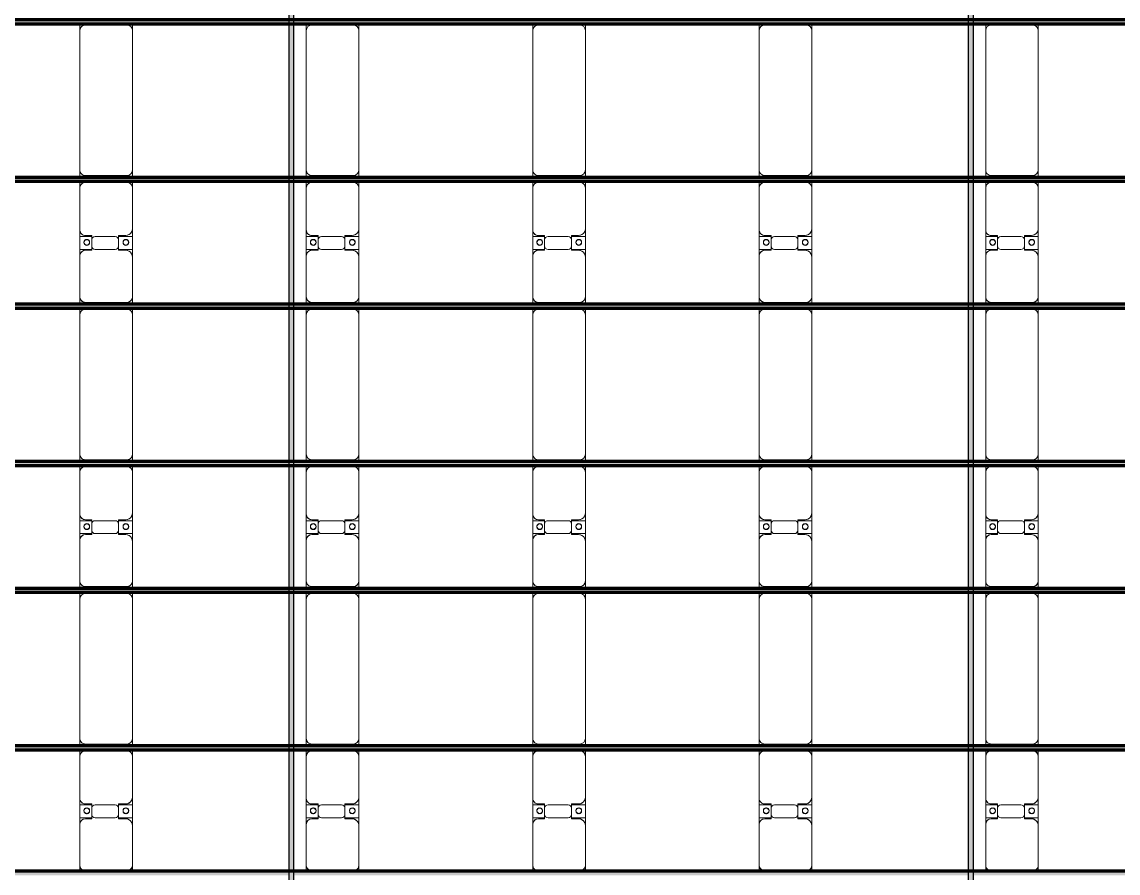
# Model space of a CAD drawing. Header units: millimetres. Extents: x -291190 to 146725, y 19759 to 185158.
# Drawn here: x -3923 to 5757, y 120943 to 128460 of the extents above; entities that cross this region are included whole.
import ezdxf

# ---------------------------------------------------------------- set-up
doc = ezdxf.new("R2010")
doc.units = ezdxf.units.MM
doc.layers.add('A-GENM', color=13, linetype='Continuous', lineweight=9)
doc.layers.add('S-BEAM', color=12, linetype='Continuous', lineweight=9)

# ---------------------------------------------------------------- blocks, each defined once
blk = doc.blocks.new('Dai phao do pin - DẢI PHAO ĐỠ PIN-V10-KHUNG KẾT CẤU BÈ PIN 4')
at = {"layer": 'A-GENM', "color": 7}
for p, q in [((26933.3, 241.6), (26989.7, 241.6)), ((26933.3, 241.6), (26989.7, 241.6)), ((28220.3, 241.6), (26989.7, 241.6)), ((28220.3, 241.6), (28283.3, 241.6)), ((28220.3, 241.6), (28283.3, 241.6)), ((28323.3, 241.6), (28379.7, 241.6)), ((28323.3, 241.6), (28379.7, 241.6)), ((28739.7, 241.6), (28379.7, 241.6)), ((28739.7, 241.6), (28922.2, 241.6)), ((28922.2, 241.6), (28739.7, 241.6)), ((28807.8, 241.6), (28990.3, 241.6)), ((28807.8, 116.2), (28807.8, 241.6)), ((28990.3, 241.6), (28807.8, 241.6)), ((28922.2, 241.6), (28922.2, 116.2)), ((29340.3, 241.6), (28990.3, 241.6)), ((29340.3, 241.6), (29403.3, 241.6)), ((29340.3, 241.6), (29403.3, 241.6)), ((29443.3, 241.6), (29499.7, 241.6)), ((29443.3, 241.6), (29499.7, 241.6)), ((30730.3, 241.6), (29499.7, 241.6)), ((30730.3, 241.6), (30793.3, 241.6)), ((30730.3, 241.6), (30793.3, 241.6)), ((30833.3, 241.6), (30889.7, 241.6)), ((30833.3, 241.6), (30889.7, 241.6)), ((31249.7, 241.6), (30889.7, 241.6)), ((31249.7, 241.6), (31432.2, 241.6)), ((31432.2, 241.6), (31249.7, 241.6)), ((31317.8, 241.6), (31500.3, 241.6)), ((31317.8, 116.2), (31317.8, 241.6)), ((31500.3, 241.6), (31317.8, 241.6)), ((31432.2, 241.6), (31432.2, 116.2)), ((31850.3, 241.6), (31500.3, 241.6)), ((31850.3, 241.6), (31913.3, 241.6)), ((31850.3, 241.6), (31913.3, 241.6)), ((31953.3, 241.6), (32009.7, 241.6)), ((31953.3, 241.6), (32009.7, 241.6)), ((33240.3, 241.6), (32009.7, 241.6)), ((33240.3, 241.6), (33303.3, 241.6)), ((33240.3, 241.6), (33303.3, 241.6)), ((33343.3, 241.6), (33399.7, 241.6)), ((33343.3, 241.6), (33399.7, 241.6)), ((33759.7, 241.6), (33399.7, 241.6)), ((33759.7, 241.6), (33942.2, 241.6)), ((33942.2, 241.6), (33759.7, 241.6)), ((33827.8, 241.6), (34010.3, 241.6)), ((33827.8, 116.2), (33827.8, 241.6)), ((34010.3, 241.6), (33827.8, 241.6)), ((33942.2, 241.6), (33942.2, 116.2)), ((34360.3, 241.6), (34010.3, 241.6)), ((34360.3, 241.6), (34409.9, 241.6)), ((34360.3, 241.6), (34409.9, 241.6)), ((26939.7, 191.6), (26939.7, -173.4)), ((28270.3, -173.4), (28270.3, 191.6)), ((28329.7, 191.6), (28329.7, -173.4)), ((28799.7, 118.2), (28799.7, 181.6)), ((28892.2, 118.2), (28799.7, 118.2)), ((28930.3, 118.2), (28837.8, 118.2)), ((28930.3, 181.6), (28930.3, 118.2)), ((29390.3, -173.4), (29390.3, 191.6)), ((29449.7, 191.6), (29449.7, -173.4)), ((30780.3, -173.4), (30780.3, 191.6)), ((30839.7, 191.6), (30839.7, -173.4)), ((31309.7, 118.2), (31309.7, 181.6)), ((31402.2, 118.2), (31309.7, 118.2)), ((31440.3, 118.2), (31347.8, 118.2)), ((31440.3, 181.6), (31440.3, 118.2)), ((31900.3, -173.4), (31900.3, 191.6)), ((31959.7, 191.6), (31959.7, -173.4)), ((33290.3, -173.4), (33290.3, 191.6)), ((33349.7, 191.6), (33349.7, -173.4)), ((33819.7, 118.2), (33819.7, 181.6)), ((33912.2, 118.2), (33819.7, 118.2)), ((33950.3, 118.2), (33857.8, 118.2)), ((33950.3, 181.6), (33950.3, 118.2)), ((28807.8, 88.2), (28807.8, -88.2)), ((28922.2, -88.2), (28922.2, 88.2)), ((31317.8, 88.2), (31317.8, -88.2)), ((31432.2, -88.2), (31432.2, 88.2)), ((33827.8, 88.2), (33827.8, -88.2)), ((33942.2, -88.2), (33942.2, 88.2)), ((28799.7, -173.4), (28799.7, -118.2)), ((28799.7, -118.2), (28892.2, -118.2)), ((28807.8, -223.4), (28807.8, -116.2)), ((28807.8, -169.2), (28807.8, -194.6)), ((28837.8, -118.2), (28930.3, -118.2)), ((28922.2, -116.2), (28922.2, -223.4)), ((28930.3, -118.2), (28930.3, -173.4)), ((31309.7, -173.4), (31309.7, -118.2)), ((31309.7, -118.2), (31402.2, -118.2)), ((31317.8, -223.4), (31317.8, -116.2)), ((31317.8, -169.2), (31317.8, -194.6)), ((31347.8, -118.2), (31440.3, -118.2)), ((31432.2, -116.2), (31432.2, -223.4)), ((31440.3, -118.2), (31440.3, -173.4)), ((33819.7, -173.4), (33819.7, -118.2)), ((33819.7, -118.2), (33912.2, -118.2)), ((33827.8, -223.4), (33827.8, -116.2)), ((33827.8, -169.2), (33827.8, -194.6)), ((33857.8, -118.2), (33950.3, -118.2)), ((33942.2, -116.2), (33942.2, -223.4)), ((33950.3, -118.2), (33950.3, -173.4)), ((26989.7, -223.4), (26933.3, -223.4)), ((26989.7, -223.4), (26933.3, -223.4)), ((26989.7, -223.4), (28220.3, -223.4)), ((28283.3, -223.4), (28220.3, -223.4)), ((28283.3, -223.4), (28220.3, -223.4)), ((28379.7, -223.4), (28323.3, -223.4)), ((28379.7, -223.4), (28323.3, -223.4)), ((28379.7, -223.4), (28749.7, -223.4)), ((28922.2, -223.4), (28749.7, -223.4)), ((28749.7, -223.4), (28922.2, -223.4)), ((28980.3, -223.4), (28807.8, -223.4)), ((28807.8, -223.4), (28980.3, -223.4)), ((28980.3, -223.4), (29340.3, -223.4)), ((29403.3, -223.4), (29340.3, -223.4)), ((29403.3, -223.4), (29340.3, -223.4)), ((29499.7, -223.4), (29443.3, -223.4)), ((29499.7, -223.4), (29443.3, -223.4)), ((29499.7, -223.4), (30730.3, -223.4)), ((30793.3, -223.4), (30730.3, -223.4)), ((30793.3, -223.4), (30730.3, -223.4)), ((30889.7, -223.4), (30833.3, -223.4)), ((30889.7, -223.4), (30833.3, -223.4)), ((30889.7, -223.4), (31259.7, -223.4)), ((31432.2, -223.4), (31259.7, -223.4)), ((31259.7, -223.4), (31432.2, -223.4)), ((31490.3, -223.4), (31317.8, -223.4)), ((31317.8, -223.4), (31490.3, -223.4)), ((31490.3, -223.4), (31850.3, -223.4)), ((31913.3, -223.4), (31850.3, -223.4)), ((31913.3, -223.4), (31850.3, -223.4)), ((32009.7, -223.4), (31953.3, -223.4)), ((32009.7, -223.4), (31953.3, -223.4)), ((32009.7, -223.4), (33240.3, -223.4)), ((33303.3, -223.4), (33240.3, -223.4)), ((33303.3, -223.4), (33240.3, -223.4)), ((33399.7, -223.4), (33343.3, -223.4)), ((33399.7, -223.4), (33343.3, -223.4)), ((33399.7, -223.4), (33769.7, -223.4)), ((33942.2, -223.4), (33769.7, -223.4)), ((33769.7, -223.4), (33942.2, -223.4)), ((34000.3, -223.4), (33827.8, -223.4)), ((33827.8, -223.4), (34000.3, -223.4)), ((34000.3, -223.4), (34360.3, -223.4)), ((34409.9, -223.4), (34360.3, -223.4)), ((34409.9, -223.4), (34360.3, -223.4))]:
    blk.add_line(p, q, dxfattribs=at)
for centre, radius, start, end in [((26989.7, 191.6), 50, 90, 180), ((26989.7, 191.6), 50, 150, 180), ((26989.7, 191.6), 50, 105, 120), ((28220.3, 191.6), 50, 360, 90), ((28220.3, 191.6), 50, 60, 90), ((28220.3, 191.6), 50, 15, 30), ((28379.7, 191.6), 50, 90, 180), ((28379.7, 191.6), 50, 105, 180), ((28739.7, 181.6), 60, 360, 90), ((28739.7, 181.6), 60, 45, 60), ((28739.7, 181.6), 60, 360, 60), ((28739.7, 181.6), 60, 45, 60), ((28858.6, 183.2), 25, 0, 180), ((28858.6, 183.2), 25, 360, 165), ((28861.4, 183.2), 25, 0, 180), ((28861.4, 183.2), 25, 90, 180), ((28861.4, 183.2), 25, 15, 75), ((28990.3, 181.6), 60, 90, 180), ((28990.3, 181.6), 60, 120, 180), ((29340.3, 191.6), 50, 360, 90), ((29340.3, 191.6), 50, 360, 75), ((29499.7, 191.6), 50, 90, 180), ((29499.7, 191.6), 50, 150, 180), ((29499.7, 191.6), 50, 105, 120), ((30730.3, 191.6), 50, 360, 90), ((30730.3, 191.6), 50, 60, 90), ((30730.3, 191.6), 50, 15, 30), ((30889.7, 191.6), 50, 90, 180), ((30889.7, 191.6), 50, 113.34087, 180), ((31249.7, 181.6), 60, 360, 90), ((31249.7, 181.6), 60, 45, 60), ((31249.7, 181.6), 60, 360, 60), ((31249.7, 181.6), 60, 45, 60), ((31368.6, 183.2), 25, 0, 180), ((31368.6, 183.2), 25, 360, 165), ((31371.4, 183.2), 25, 0, 180), ((31371.4, 183.2), 25, 90, 180), ((31371.4, 183.2), 25, 15, 75), ((31500.3, 181.6), 60, 90, 180), ((31500.3, 181.6), 60, 120, 180), ((31850.3, 191.6), 50, 360, 90), ((31850.3, 191.6), 50, 360, 75), ((32009.7, 191.6), 50, 90, 180), ((32009.7, 191.6), 50, 150, 180), ((32009.7, 191.6), 50, 105, 120), ((33240.3, 191.6), 50, 360, 90), ((33240.3, 191.6), 50, 60, 90), ((33240.3, 191.6), 50, 15, 30), ((33399.7, 191.6), 50, 90, 180), ((33399.7, 191.6), 50, 105, 180), ((33759.7, 181.6), 60, 360, 90), ((33759.7, 181.6), 60, 45, 60), ((33759.7, 181.6), 60, 360, 60), ((33759.7, 181.6), 60, 45, 60), ((33878.6, 183.2), 25, 0, 180), ((33878.6, 183.2), 25, 360, 165), ((33881.4, 183.2), 25, 0, 180), ((33881.4, 183.2), 25, 90, 180), ((33881.4, 183.2), 25, 15, 75), ((34010.3, 181.6), 60, 90, 180), ((34010.3, 181.6), 60, 120, 180), ((34360.3, 191.6), 50, 15, 90), ((34360.3, 191.6), 50, 15, 75), ((28837.8, 88.2), 30, 90, 180), ((28858.6, 183.2), 25, 180, 0), ((28861.4, 183.2), 25, 180, 0), ((28861.4, 183.2), 25, 180, 270), ((28858.6, 183.2), 25, 210, 255), ((28858.6, 183.2), 25, 270, 360), ((28861.4, 183.2), 25, 285, 330), ((28892.2, 88.2), 30, 360, 90), ((31347.8, 88.2), 30, 90, 180), ((31368.6, 183.2), 25, 180, 0), ((31371.4, 183.2), 25, 180, 0), ((31371.4, 183.2), 25, 180, 270), ((31368.6, 183.2), 25, 210, 255), ((31368.6, 183.2), 25, 270, 360), ((31371.4, 183.2), 25, 285, 330), ((31402.2, 88.2), 30, 360, 90), ((33857.8, 88.2), 30, 90, 180), ((33878.6, 183.2), 25, 180, 0), ((33881.4, 183.2), 25, 180, 0), ((33881.4, 183.2), 25, 180, 270), ((33878.6, 183.2), 25, 210, 255), ((33878.6, 183.2), 25, 270, 360), ((33881.4, 183.2), 25, 285, 330), ((33912.2, 88.2), 30, 360, 90), ((28837.8, -88.2), 30, 180, 270), ((28892.2, -88.2), 30, 270, 360), ((31347.8, -88.2), 30, 180, 270), ((31402.2, -88.2), 30, 270, 360), ((33857.8, -88.2), 30, 180, 270), ((33912.2, -88.2), 30, 270, 360), ((26989.7, -173.4), 50, 180, 270), ((26989.7, -173.4), 50, 180, 195), ((28220.3, -173.4), 50, 270, 360), ((28220.3, -173.4), 50, 345, 360), ((28379.7, -173.4), 50, 180, 270), ((28379.7, -173.4), 50, 180, 255), ((28749.7, -173.4), 50, 270, 360), ((28749.7, -173.4), 50, 285, 360), ((28749.7, -173.4), 50, 315, 360), ((28749.7, -173.4), 50, 315, 360), ((28858.6, -161.8), 25, 0, 180), ((28858.6, -161.8), 25, 180, 0), ((28858.6, -161.8), 25, 105, 165), ((28858.6, -161.8), 25, 195, 360), ((28861.4, -161.8), 25, 0, 180), ((28861.4, -161.8), 25, 105, 180), ((28861.4, -161.8), 25, 180, 0), ((28861.4, -161.8), 25, 180, 270), ((28858.6, -161.8), 25, 360, 75), ((28861.4, -161.8), 25, 15, 75), ((28861.4, -161.8), 25, 285, 345), ((28980.3, -173.4), 50, 180, 270), ((28980.3, -173.4), 50, 180, 255), ((29340.3, -173.4), 50, 270, 360), ((29340.3, -173.4), 50, 285, 360), ((29499.7, -173.4), 50, 180, 270), ((29499.7, -173.4), 50, 180, 195), ((30730.3, -173.4), 50, 270, 360), ((30730.3, -173.4), 50, 345, 360), ((30889.7, -173.4), 50, 180, 270), ((30889.7, -173.4), 50, 180, 246.65913), ((31259.7, -173.4), 50, 270, 360), ((31259.7, -173.4), 50, 285, 360), ((31259.7, -173.4), 50, 315, 0), ((31259.7, -173.4), 50, 315, 0), ((31368.6, -161.8), 25, 0, 180), ((31368.6, -161.8), 25, 180, 0), ((31368.6, -161.8), 25, 105, 165), ((31368.6, -161.8), 25, 195, 360), ((31371.4, -161.8), 25, 0, 180), ((31371.4, -161.8), 25, 105, 180), ((31371.4, -161.8), 25, 180, 0), ((31371.4, -161.8), 25, 180, 270), ((31368.6, -161.8), 25, 360, 75), ((31371.4, -161.8), 25, 15, 75), ((31371.4, -161.8), 25, 285, 345), ((31490.3, -173.4), 50, 180, 270), ((31490.3, -173.4), 50, 180, 255), ((31850.3, -173.4), 50, 270, 360), ((31850.3, -173.4), 50, 285, 360), ((32009.7, -173.4), 50, 180, 270), ((32009.7, -173.4), 50, 180, 195), ((33240.3, -173.4), 50, 270, 360), ((33240.3, -173.4), 50, 345, 360), ((33399.7, -173.4), 50, 180, 270), ((33399.7, -173.4), 50, 180, 255), ((33769.7, -173.4), 50, 270, 360), ((33769.7, -173.4), 50, 293.25245, 360), ((33769.7, -173.4), 50, 315, 0), ((33769.7, -173.4), 50, 315, 0), ((33878.6, -161.8), 25, 0, 180), ((33878.6, -161.8), 25, 180, 0), ((33878.6, -161.8), 25, 105, 165), ((33878.6, -161.8), 25, 195, 360), ((33881.4, -161.8), 25, 0, 180), ((33881.4, -161.8), 25, 105, 180), ((33881.4, -161.8), 25, 180, 0), ((33881.4, -161.8), 25, 180, 270), ((33878.6, -161.8), 25, 360, 75), ((33881.4, -161.8), 25, 15, 75), ((33881.4, -161.8), 25, 285, 345), ((34000.3, -173.4), 50, 180, 270), ((34000.3, -173.4), 50, 180, 255), ((34360.3, -173.4), 50, 270, 345), ((34360.3, -173.4), 50, 285, 345), ((26989.7, -173.4), 50, 240, 270), ((28220.3, -173.4), 50, 285, 300), ((28980.3, -173.4), 50, 210, 225), ((28980.3, -173.4), 50, 210, 225), ((29499.7, -173.4), 50, 240, 270), ((30730.3, -173.4), 50, 285, 300), ((31490.3, -173.4), 50, 210, 225), ((31490.3, -173.4), 50, 210, 225), ((32009.7, -173.4), 50, 240, 270), ((33240.3, -173.4), 50, 285, 300), ((34000.3, -173.4), 50, 210, 225), ((34000.3, -173.4), 50, 210, 225)]:
    blk.add_arc(centre, radius, start, end, dxfattribs=at)
blk = doc.blocks.new('Dai phao do pin - DẢI PHAO ĐỠ PIN-51784-KHUNG KẾT CẤU BÈ PIN 4')
at = {"layer": 'A-GENM', "color": 7}
for p, q in [((26933.3, 241.6), (26989.7, 241.6)), ((26933.3, 241.6), (26989.7, 241.6)), ((28220.3, 241.6), (26989.7, 241.6)), ((28220.3, 241.6), (28283.3, 241.6)), ((28220.3, 241.6), (28283.3, 241.6)), ((28323.3, 241.6), (28379.7, 241.6)), ((28323.3, 241.6), (28379.7, 241.6)), ((28739.7, 241.6), (28379.7, 241.6)), ((28739.7, 241.6), (28922.2, 241.6)), ((28922.2, 241.6), (28739.7, 241.6)), ((28807.8, 241.6), (28990.3, 241.6)), ((28807.8, 116.2), (28807.8, 241.6)), ((28990.3, 241.6), (28807.8, 241.6)), ((28922.2, 241.6), (28922.2, 116.2)), ((29340.3, 241.6), (28990.3, 241.6)), ((29340.3, 241.6), (29403.3, 241.6)), ((29340.3, 241.6), (29403.3, 241.6)), ((29443.3, 241.6), (29499.7, 241.6)), ((29443.3, 241.6), (29499.7, 241.6)), ((30730.3, 241.6), (29499.7, 241.6)), ((30730.3, 241.6), (30793.3, 241.6)), ((30730.3, 241.6), (30793.3, 241.6)), ((30833.3, 241.6), (30889.7, 241.6)), ((30833.3, 241.6), (30889.7, 241.6)), ((31249.7, 241.6), (30889.7, 241.6)), ((31249.7, 241.6), (31432.2, 241.6)), ((31432.2, 241.6), (31249.7, 241.6)), ((31317.8, 241.6), (31500.3, 241.6)), ((31317.8, 116.2), (31317.8, 241.6)), ((31500.3, 241.6), (31317.8, 241.6)), ((31432.2, 241.6), (31432.2, 116.2)), ((31850.3, 241.6), (31500.3, 241.6)), ((31850.3, 241.6), (31913.3, 241.6)), ((31850.3, 241.6), (31913.3, 241.6)), ((31953.3, 241.6), (32009.7, 241.6)), ((31953.3, 241.6), (32009.7, 241.6)), ((33240.3, 241.6), (32009.7, 241.6)), ((33240.3, 241.6), (33303.3, 241.6)), ((33240.3, 241.6), (33303.3, 241.6)), ((33343.3, 241.6), (33399.7, 241.6)), ((33343.3, 241.6), (33399.7, 241.6)), ((33759.7, 241.6), (33399.7, 241.6)), ((33759.7, 241.6), (33942.2, 241.6)), ((33942.2, 241.6), (33759.7, 241.6)), ((33827.8, 241.6), (34010.3, 241.6)), ((33827.8, 116.2), (33827.8, 241.6)), ((34010.3, 241.6), (33827.8, 241.6)), ((33942.2, 241.6), (33942.2, 116.2)), ((34360.3, 241.6), (34010.3, 241.6)), ((34360.3, 241.6), (34409.9, 241.6)), ((34360.3, 241.6), (34409.9, 241.6)), ((26939.7, 191.6), (26939.7, -173.4)), ((28270.3, -173.4), (28270.3, 191.6)), ((28329.7, 191.6), (28329.7, -173.4)), ((28799.7, 118.2), (28799.7, 181.6)), ((28892.2, 118.2), (28799.7, 118.2)), ((28930.3, 118.2), (28837.8, 118.2)), ((28930.3, 181.6), (28930.3, 118.2)), ((29390.3, -173.4), (29390.3, 191.6)), ((29449.7, 191.6), (29449.7, -173.4)), ((30780.3, -173.4), (30780.3, 191.6)), ((30839.7, 191.6), (30839.7, -173.4)), ((31309.7, 118.2), (31309.7, 181.6)), ((31402.2, 118.2), (31309.7, 118.2)), ((31440.3, 118.2), (31347.8, 118.2)), ((31440.3, 181.6), (31440.3, 118.2)), ((31900.3, -173.4), (31900.3, 191.6)), ((31959.7, 191.6), (31959.7, -173.4)), ((33290.3, -173.4), (33290.3, 191.6)), ((33349.7, 191.6), (33349.7, -173.4)), ((33819.7, 118.2), (33819.7, 181.6)), ((33912.2, 118.2), (33819.7, 118.2)), ((33950.3, 118.2), (33857.8, 118.2)), ((33950.3, 181.6), (33950.3, 118.2)), ((28807.8, 88.2), (28807.8, -88.2)), ((28922.2, -88.2), (28922.2, 88.2)), ((31317.8, 88.2), (31317.8, -88.2)), ((31432.2, -88.2), (31432.2, 88.2)), ((33827.8, 88.2), (33827.8, -88.2)), ((33942.2, -88.2), (33942.2, 88.2)), ((28799.7, -173.4), (28799.7, -118.2)), ((28799.7, -118.2), (28892.2, -118.2)), ((28807.8, -223.4), (28807.8, -116.2)), ((28807.8, -169.2), (28807.8, -202)), ((28837.8, -118.2), (28930.3, -118.2)), ((28922.2, -116.2), (28922.2, -223.4)), ((28930.3, -118.2), (28930.3, -173.4)), ((31309.7, -173.4), (31309.7, -118.2)), ((31309.7, -118.2), (31402.2, -118.2)), ((31317.8, -223.4), (31317.8, -116.2)), ((31317.8, -169.2), (31317.8, -202)), ((31347.8, -118.2), (31440.3, -118.2)), ((31432.2, -116.2), (31432.2, -223.4)), ((31440.3, -118.2), (31440.3, -173.4)), ((33819.7, -173.4), (33819.7, -118.2)), ((33819.7, -118.2), (33912.2, -118.2)), ((33827.8, -223.4), (33827.8, -116.2)), ((33827.8, -169.2), (33827.8, -202)), ((33857.8, -118.2), (33950.3, -118.2)), ((33942.2, -116.2), (33942.2, -223.4)), ((33950.3, -118.2), (33950.3, -173.4)), ((26989.7, -223.4), (26933.3, -223.4)), ((26989.7, -223.4), (26933.3, -223.4)), ((26989.7, -223.4), (28220.3, -223.4)), ((28283.3, -223.4), (28220.3, -223.4)), ((28283.3, -223.4), (28220.3, -223.4)), ((28379.7, -223.4), (28323.3, -223.4)), ((28379.7, -223.4), (28323.3, -223.4)), ((28379.7, -223.4), (28749.7, -223.4)), ((28922.2, -223.4), (28749.7, -223.4)), ((28749.7, -223.4), (28922.2, -223.4)), ((28980.3, -223.4), (28807.8, -223.4)), ((28807.8, -223.4), (28980.3, -223.4)), ((28980.3, -223.4), (29340.3, -223.4)), ((29403.3, -223.4), (29340.3, -223.4)), ((29403.3, -223.4), (29340.3, -223.4)), ((29499.7, -223.4), (29443.3, -223.4)), ((29499.7, -223.4), (29443.3, -223.4)), ((29499.7, -223.4), (30730.3, -223.4)), ((30793.3, -223.4), (30730.3, -223.4)), ((30793.3, -223.4), (30730.3, -223.4)), ((30889.7, -223.4), (30833.3, -223.4)), ((30889.7, -223.4), (30833.3, -223.4)), ((30889.7, -223.4), (31259.7, -223.4)), ((31432.2, -223.4), (31259.7, -223.4)), ((31259.7, -223.4), (31432.2, -223.4)), ((31490.3, -223.4), (31317.8, -223.4)), ((31317.8, -223.4), (31490.3, -223.4)), ((31490.3, -223.4), (31850.3, -223.4)), ((31913.3, -223.4), (31850.3, -223.4)), ((31913.3, -223.4), (31850.3, -223.4)), ((32009.7, -223.4), (31953.3, -223.4)), ((32009.7, -223.4), (31953.3, -223.4)), ((32009.7, -223.4), (33240.3, -223.4)), ((33303.3, -223.4), (33240.3, -223.4)), ((33303.3, -223.4), (33240.3, -223.4)), ((33399.7, -223.4), (33343.3, -223.4)), ((33399.7, -223.4), (33343.3, -223.4)), ((33399.7, -223.4), (33769.7, -223.4)), ((33942.2, -223.4), (33769.7, -223.4)), ((33769.7, -223.4), (33942.2, -223.4)), ((34000.3, -223.4), (33827.8, -223.4)), ((33827.8, -223.4), (34000.3, -223.4)), ((34000.3, -223.4), (34360.3, -223.4)), ((34409.9, -223.4), (34360.3, -223.4)), ((34409.9, -223.4), (34360.3, -223.4))]:
    blk.add_line(p, q, dxfattribs=at)
for centre, radius, start, end in [((26989.7, 191.6), 50, 90, 180), ((26989.7, 191.6), 50, 150, 180), ((26989.7, 191.6), 50, 105, 120), ((28220.3, 191.6), 50, 360, 90), ((28220.3, 191.6), 50, 60, 90), ((28220.3, 191.6), 50, 15, 30), ((28379.7, 191.6), 50, 90, 180), ((28379.7, 191.6), 50, 105, 180), ((28739.7, 181.6), 60, 360, 90), ((28739.7, 181.6), 60, 45, 60), ((28739.7, 181.6), 60, 360, 60), ((28739.7, 181.6), 60, 45, 60), ((28858.6, 183.2), 25, 0, 180), ((28858.6, 183.2), 25, 360, 165), ((28861.4, 183.2), 25, 0, 180), ((28861.4, 183.2), 25, 90, 180), ((28861.4, 183.2), 25, 15, 75), ((28990.3, 181.6), 60, 90, 180), ((28990.3, 181.6), 60, 120, 180), ((29340.3, 191.6), 50, 360, 90), ((29340.3, 191.6), 50, 360, 75), ((29499.7, 191.6), 50, 90, 180), ((29499.7, 191.6), 50, 150, 180), ((29499.7, 191.6), 50, 105, 120), ((30730.3, 191.6), 50, 360, 90), ((30730.3, 191.6), 50, 60, 90), ((30730.3, 191.6), 50, 15, 30), ((30889.7, 191.6), 50, 90, 180), ((30889.7, 191.6), 50, 113.34087, 180), ((31249.7, 181.6), 60, 360, 90), ((31249.7, 181.6), 60, 45, 60), ((31249.7, 181.6), 60, 360, 60), ((31249.7, 181.6), 60, 45, 60), ((31368.6, 183.2), 25, 0, 180), ((31368.6, 183.2), 25, 360, 165), ((31371.4, 183.2), 25, 0, 180), ((31371.4, 183.2), 25, 90, 180), ((31371.4, 183.2), 25, 15, 75), ((31500.3, 181.6), 60, 90, 180), ((31500.3, 181.6), 60, 120, 180), ((31850.3, 191.6), 50, 360, 90), ((31850.3, 191.6), 50, 360, 75), ((32009.7, 191.6), 50, 90, 180), ((32009.7, 191.6), 50, 150, 180), ((32009.7, 191.6), 50, 105, 120), ((33240.3, 191.6), 50, 360, 90), ((33240.3, 191.6), 50, 60, 90), ((33240.3, 191.6), 50, 15, 30), ((33399.7, 191.6), 50, 90, 180), ((33399.7, 191.6), 50, 105, 180), ((33759.7, 181.6), 60, 360, 90), ((33759.7, 181.6), 60, 45, 60), ((33759.7, 181.6), 60, 360, 60), ((33759.7, 181.6), 60, 45, 60), ((33878.6, 183.2), 25, 0, 180), ((33878.6, 183.2), 25, 360, 165), ((33881.4, 183.2), 25, 0, 180), ((33881.4, 183.2), 25, 90, 180), ((33881.4, 183.2), 25, 15, 75), ((34010.3, 181.6), 60, 90, 180), ((34010.3, 181.6), 60, 120, 180), ((34360.3, 191.6), 50, 15, 90), ((34360.3, 191.6), 50, 15, 75), ((28837.8, 88.2), 30, 90, 180), ((28858.6, 183.2), 25, 180, 0), ((28861.4, 183.2), 25, 180, 0), ((28861.4, 183.2), 25, 180, 270), ((28858.6, 183.2), 25, 210, 255), ((28858.6, 183.2), 25, 270, 360), ((28861.4, 183.2), 25, 285, 330), ((28892.2, 88.2), 30, 360, 90), ((31347.8, 88.2), 30, 90, 180), ((31368.6, 183.2), 25, 180, 0), ((31371.4, 183.2), 25, 180, 0), ((31371.4, 183.2), 25, 180, 270), ((31368.6, 183.2), 25, 210, 255), ((31368.6, 183.2), 25, 270, 360), ((31371.4, 183.2), 25, 285, 330), ((31402.2, 88.2), 30, 360, 90), ((33857.8, 88.2), 30, 90, 180), ((33878.6, 183.2), 25, 180, 0), ((33881.4, 183.2), 25, 180, 0), ((33881.4, 183.2), 25, 180, 270), ((33878.6, 183.2), 25, 210, 255), ((33878.6, 183.2), 25, 270, 360), ((33881.4, 183.2), 25, 285, 330), ((33912.2, 88.2), 30, 360, 90), ((28837.8, -88.2), 30, 180, 270), ((28892.2, -88.2), 30, 270, 360), ((31347.8, -88.2), 30, 180, 270), ((31402.2, -88.2), 30, 270, 360), ((33857.8, -88.2), 30, 180, 270), ((33912.2, -88.2), 30, 270, 360), ((26989.7, -173.4), 50, 180, 270), ((26989.7, -173.4), 50, 180, 210), ((28220.3, -173.4), 50, 270, 360), ((28220.3, -173.4), 50, 330, 360), ((28379.7, -173.4), 50, 180, 270), ((28379.7, -173.4), 50, 180, 255), ((28749.7, -173.4), 50, 270, 360), ((28749.7, -173.4), 50, 285, 360), ((28749.7, -173.4), 50, 315, 360), ((28749.7, -173.4), 50, 315, 360), ((28858.6, -161.8), 25, 0, 180), ((28858.6, -161.8), 25, 180, 0), ((28858.6, -161.8), 25, 105, 165), ((28858.6, -161.8), 25, 195, 360), ((28861.4, -161.8), 25, 0, 180), ((28861.4, -161.8), 25, 105, 180), ((28861.4, -161.8), 25, 180, 0), ((28861.4, -161.8), 25, 180, 270), ((28858.6, -161.8), 25, 360, 75), ((28861.4, -161.8), 25, 15, 75), ((28861.4, -161.8), 25, 285, 345), ((28980.3, -173.4), 50, 180, 270), ((28980.3, -173.4), 50, 180, 255), ((29340.3, -173.4), 50, 270, 360), ((29340.3, -173.4), 50, 285, 360), ((29499.7, -173.4), 50, 180, 270), ((29499.7, -173.4), 50, 180, 210), ((30730.3, -173.4), 50, 270, 360), ((30730.3, -173.4), 50, 330, 360), ((30889.7, -173.4), 50, 180, 270), ((30889.7, -173.4), 50, 180, 246.65913), ((31259.7, -173.4), 50, 270, 360), ((31259.7, -173.4), 50, 285, 360), ((31259.7, -173.4), 50, 315, 0), ((31259.7, -173.4), 50, 315, 0), ((31368.6, -161.8), 25, 0, 180), ((31368.6, -161.8), 25, 180, 0), ((31368.6, -161.8), 25, 105, 165), ((31368.6, -161.8), 25, 195, 360), ((31371.4, -161.8), 25, 0, 180), ((31371.4, -161.8), 25, 105, 180), ((31371.4, -161.8), 25, 180, 0), ((31371.4, -161.8), 25, 180, 270), ((31368.6, -161.8), 25, 360, 75), ((31371.4, -161.8), 25, 15, 75), ((31371.4, -161.8), 25, 285, 345), ((31490.3, -173.4), 50, 180, 270), ((31490.3, -173.4), 50, 180, 255), ((31850.3, -173.4), 50, 270, 360), ((31850.3, -173.4), 50, 285, 360), ((32009.7, -173.4), 50, 180, 270), ((32009.7, -173.4), 50, 180, 210), ((33240.3, -173.4), 50, 270, 360), ((33240.3, -173.4), 50, 330, 360), ((33399.7, -173.4), 50, 180, 270), ((33399.7, -173.4), 50, 180, 255), ((33769.7, -173.4), 50, 270, 360), ((33769.7, -173.4), 50, 293.25245, 360), ((33769.7, -173.4), 50, 315, 0), ((33769.7, -173.4), 50, 315, 0), ((33878.6, -161.8), 25, 0, 180), ((33878.6, -161.8), 25, 180, 0), ((33878.6, -161.8), 25, 105, 165), ((33878.6, -161.8), 25, 195, 360), ((33881.4, -161.8), 25, 0, 180), ((33881.4, -161.8), 25, 105, 180), ((33881.4, -161.8), 25, 180, 0), ((33881.4, -161.8), 25, 180, 270), ((33878.6, -161.8), 25, 360, 75), ((33881.4, -161.8), 25, 15, 75), ((33881.4, -161.8), 25, 285, 345), ((34000.3, -173.4), 50, 180, 270), ((34000.3, -173.4), 50, 180, 255), ((34360.3, -173.4), 50, 270, 345), ((34360.3, -173.4), 50, 285, 345), ((26989.7, -173.4), 50, 240, 270), ((28220.3, -173.4), 50, 285, 300), ((28980.3, -173.4), 50, 210, 225), ((28980.3, -173.4), 50, 210, 225), ((29499.7, -173.4), 50, 240, 270), ((30730.3, -173.4), 50, 285, 300), ((31490.3, -173.4), 50, 210, 225), ((31490.3, -173.4), 50, 210, 225), ((32009.7, -173.4), 50, 240, 270), ((33240.3, -173.4), 50, 285, 300), ((34000.3, -173.4), 50, 210, 225), ((34000.3, -173.4), 50, 210, 225)]:
    blk.add_arc(centre, radius, start, end, dxfattribs=at)
blk = doc.blocks.new('Dai phao do pin - DẢI PHAO ĐỠ PIN-V11-KHUNG KẾT CẤU BÈ PIN 4')
at = {"layer": 'A-GENM', "color": 7}
for p, q in [((26933.3, 241.6), (26989.7, 241.6)), ((26933.3, 241.6), (26989.7, 241.6)), ((28220.3, 241.6), (26989.7, 241.6)), ((28220.3, 241.6), (28283.3, 241.6)), ((28220.3, 241.6), (28283.3, 241.6)), ((28323.3, 241.6), (28379.7, 241.6)), ((28323.3, 241.6), (28379.7, 241.6)), ((28739.7, 241.6), (28379.7, 241.6)), ((28739.7, 241.6), (28922.2, 241.6)), ((28922.2, 241.6), (28739.7, 241.6)), ((28807.8, 241.6), (28990.3, 241.6)), ((28807.8, 116.2), (28807.8, 241.6)), ((28990.3, 241.6), (28807.8, 241.6)), ((28922.2, 241.6), (28922.2, 116.2)), ((29340.3, 241.6), (28990.3, 241.6)), ((29340.3, 241.6), (29403.3, 241.6)), ((29340.3, 241.6), (29403.3, 241.6)), ((29443.3, 241.6), (29499.7, 241.6)), ((29443.3, 241.6), (29499.7, 241.6)), ((30730.3, 241.6), (29499.7, 241.6)), ((30730.3, 241.6), (30793.3, 241.6)), ((30730.3, 241.6), (30793.3, 241.6)), ((30833.3, 241.6), (30889.7, 241.6)), ((30833.3, 241.6), (30889.7, 241.6)), ((31249.7, 241.6), (30889.7, 241.6)), ((31249.7, 241.6), (31432.2, 241.6)), ((31432.2, 241.6), (31249.7, 241.6)), ((31317.8, 241.6), (31500.3, 241.6)), ((31317.8, 116.2), (31317.8, 241.6)), ((31500.3, 241.6), (31317.8, 241.6)), ((31432.2, 241.6), (31432.2, 116.2)), ((31850.3, 241.6), (31500.3, 241.6)), ((31850.3, 241.6), (31913.3, 241.6)), ((31850.3, 241.6), (31913.3, 241.6)), ((31953.3, 241.6), (32009.7, 241.6)), ((31953.3, 241.6), (32009.7, 241.6)), ((33240.3, 241.6), (32009.7, 241.6)), ((33240.3, 241.6), (33303.3, 241.6)), ((33240.3, 241.6), (33303.3, 241.6)), ((33343.3, 241.6), (33399.7, 241.6)), ((33343.3, 241.6), (33399.7, 241.6)), ((33759.7, 241.6), (33399.7, 241.6)), ((33759.7, 241.6), (33942.2, 241.6)), ((33942.2, 241.6), (33759.7, 241.6)), ((33827.8, 241.6), (34010.3, 241.6)), ((33827.8, 116.2), (33827.8, 241.6)), ((34010.3, 241.6), (33827.8, 241.6)), ((33942.2, 241.6), (33942.2, 116.2)), ((34360.3, 241.6), (34010.3, 241.6)), ((34360.3, 241.6), (34409.9, 241.6)), ((34360.3, 241.6), (34409.9, 241.6)), ((26939.7, 191.6), (26939.7, -173.4)), ((28270.3, -173.4), (28270.3, 191.6)), ((28329.7, 191.6), (28329.7, -173.4)), ((28799.7, 118.2), (28799.7, 181.6)), ((28892.2, 118.2), (28799.7, 118.2)), ((28930.3, 118.2), (28837.8, 118.2)), ((28930.3, 181.6), (28930.3, 118.2)), ((29390.3, -173.4), (29390.3, 191.6)), ((29449.7, 191.6), (29449.7, -173.4)), ((30780.3, -173.4), (30780.3, 191.6)), ((30839.7, 191.6), (30839.7, -173.4)), ((31309.7, 118.2), (31309.7, 181.6)), ((31402.2, 118.2), (31309.7, 118.2)), ((31440.3, 118.2), (31347.8, 118.2)), ((31440.3, 181.6), (31440.3, 118.2)), ((31900.3, -173.4), (31900.3, 191.6)), ((31959.7, 191.6), (31959.7, -173.4)), ((33290.3, -173.4), (33290.3, 191.6)), ((33349.7, 191.6), (33349.7, -173.4)), ((33819.7, 118.2), (33819.7, 181.6)), ((33912.2, 118.2), (33819.7, 118.2)), ((33950.3, 118.2), (33857.8, 118.2)), ((33950.3, 181.6), (33950.3, 118.2)), ((28807.8, 88.2), (28807.8, -88.2)), ((28922.2, -88.2), (28922.2, 88.2)), ((31317.8, 88.2), (31317.8, -88.2)), ((31432.2, -88.2), (31432.2, 88.2)), ((33827.8, 88.2), (33827.8, -88.2)), ((33942.2, -88.2), (33942.2, 88.2)), ((28799.7, -173.4), (28799.7, -118.2)), ((28799.7, -118.2), (28892.2, -118.2)), ((28807.8, -223.4), (28807.8, -116.2)), ((28807.8, -169.2), (28807.8, -202)), ((28837.8, -118.2), (28930.3, -118.2)), ((28922.2, -116.2), (28922.2, -223.4)), ((28930.3, -118.2), (28930.3, -173.4)), ((31309.7, -173.4), (31309.7, -118.2)), ((31309.7, -118.2), (31402.2, -118.2)), ((31317.8, -223.4), (31317.8, -116.2)), ((31317.8, -169.2), (31317.8, -202)), ((31347.8, -118.2), (31440.3, -118.2)), ((31432.2, -116.2), (31432.2, -223.4)), ((31440.3, -118.2), (31440.3, -173.4)), ((33819.7, -173.4), (33819.7, -118.2)), ((33819.7, -118.2), (33912.2, -118.2)), ((33827.8, -223.4), (33827.8, -116.2)), ((33827.8, -169.2), (33827.8, -202)), ((33857.8, -118.2), (33950.3, -118.2)), ((33942.2, -116.2), (33942.2, -223.4)), ((33950.3, -118.2), (33950.3, -173.4)), ((26989.7, -223.4), (26933.3, -223.4)), ((26989.7, -223.4), (26933.3, -223.4)), ((26989.7, -223.4), (28220.3, -223.4)), ((28283.3, -223.4), (28220.3, -223.4)), ((28283.3, -223.4), (28220.3, -223.4)), ((28379.7, -223.4), (28323.3, -223.4)), ((28379.7, -223.4), (28323.3, -223.4)), ((28379.7, -223.4), (28749.7, -223.4)), ((28922.2, -223.4), (28749.7, -223.4)), ((28749.7, -223.4), (28922.2, -223.4)), ((28980.3, -223.4), (28807.8, -223.4)), ((28807.8, -223.4), (28980.3, -223.4)), ((28980.3, -223.4), (29340.3, -223.4)), ((29403.3, -223.4), (29340.3, -223.4)), ((29403.3, -223.4), (29340.3, -223.4)), ((29499.7, -223.4), (29443.3, -223.4)), ((29499.7, -223.4), (29443.3, -223.4)), ((29499.7, -223.4), (30730.3, -223.4)), ((30793.3, -223.4), (30730.3, -223.4)), ((30793.3, -223.4), (30730.3, -223.4)), ((30889.7, -223.4), (30833.3, -223.4)), ((30889.7, -223.4), (30833.3, -223.4)), ((30889.7, -223.4), (31259.7, -223.4)), ((31432.2, -223.4), (31259.7, -223.4)), ((31259.7, -223.4), (31432.2, -223.4)), ((31490.3, -223.4), (31317.8, -223.4)), ((31317.8, -223.4), (31490.3, -223.4)), ((31490.3, -223.4), (31850.3, -223.4)), ((31913.3, -223.4), (31850.3, -223.4)), ((31913.3, -223.4), (31850.3, -223.4)), ((32009.7, -223.4), (31953.3, -223.4)), ((32009.7, -223.4), (31953.3, -223.4)), ((32009.7, -223.4), (33240.3, -223.4)), ((33303.3, -223.4), (33240.3, -223.4)), ((33303.3, -223.4), (33240.3, -223.4)), ((33399.7, -223.4), (33343.3, -223.4)), ((33399.7, -223.4), (33343.3, -223.4)), ((33399.7, -223.4), (33769.7, -223.4)), ((33942.2, -223.4), (33769.7, -223.4)), ((33769.7, -223.4), (33942.2, -223.4)), ((34000.3, -223.4), (33827.8, -223.4)), ((33827.8, -223.4), (34000.3, -223.4)), ((34000.3, -223.4), (34360.3, -223.4)), ((34409.9, -223.4), (34360.3, -223.4)), ((34409.9, -223.4), (34360.3, -223.4))]:
    blk.add_line(p, q, dxfattribs=at)
for centre, radius, start, end in [((26989.7, 191.6), 50, 90, 180), ((26989.7, 191.6), 50, 150, 180), ((26989.7, 191.6), 50, 105, 120), ((28220.3, 191.6), 50, 360, 90), ((28220.3, 191.6), 50, 60, 90), ((28220.3, 191.6), 50, 15, 30), ((28379.7, 191.6), 50, 90, 180), ((28379.7, 191.6), 50, 105, 180), ((28739.7, 181.6), 60, 360, 90), ((28739.7, 181.6), 60, 45, 60), ((28739.7, 181.6), 60, 360, 60), ((28739.7, 181.6), 60, 45, 60), ((28858.6, 183.2), 25, 0, 180), ((28858.6, 183.2), 25, 360, 165), ((28861.4, 183.2), 25, 0, 180), ((28861.4, 183.2), 25, 90, 180), ((28861.4, 183.2), 25, 15, 75), ((28990.3, 181.6), 60, 90, 180), ((28990.3, 181.6), 60, 120, 180), ((29340.3, 191.6), 50, 360, 90), ((29340.3, 191.6), 50, 360, 75), ((29499.7, 191.6), 50, 90, 180), ((29499.7, 191.6), 50, 150, 180), ((29499.7, 191.6), 50, 105, 120), ((30730.3, 191.6), 50, 360, 90), ((30730.3, 191.6), 50, 60, 90), ((30730.3, 191.6), 50, 15, 30), ((30889.7, 191.6), 50, 90, 180), ((30889.7, 191.6), 50, 113.34087, 180), ((31249.7, 181.6), 60, 360, 90), ((31249.7, 181.6), 60, 45, 60), ((31249.7, 181.6), 60, 360, 60), ((31249.7, 181.6), 60, 45, 60), ((31368.6, 183.2), 25, 0, 180), ((31368.6, 183.2), 25, 360, 165), ((31371.4, 183.2), 25, 0, 180), ((31371.4, 183.2), 25, 90, 180), ((31371.4, 183.2), 25, 15, 75), ((31500.3, 181.6), 60, 90, 180), ((31500.3, 181.6), 60, 120, 180), ((31850.3, 191.6), 50, 360, 90), ((31850.3, 191.6), 50, 360, 75), ((32009.7, 191.6), 50, 90, 180), ((32009.7, 191.6), 50, 150, 180), ((32009.7, 191.6), 50, 105, 120), ((33240.3, 191.6), 50, 360, 90), ((33240.3, 191.6), 50, 60, 90), ((33240.3, 191.6), 50, 15, 30), ((33399.7, 191.6), 50, 90, 180), ((33399.7, 191.6), 50, 105, 180), ((33759.7, 181.6), 60, 360, 90), ((33759.7, 181.6), 60, 45, 60), ((33759.7, 181.6), 60, 360, 60), ((33759.7, 181.6), 60, 45, 60), ((33878.6, 183.2), 25, 0, 180), ((33878.6, 183.2), 25, 360, 165), ((33881.4, 183.2), 25, 0, 180), ((33881.4, 183.2), 25, 90, 180), ((33881.4, 183.2), 25, 15, 75), ((34010.3, 181.6), 60, 90, 180), ((34010.3, 181.6), 60, 120, 180), ((34360.3, 191.6), 50, 15, 90), ((34360.3, 191.6), 50, 15, 75), ((28837.8, 88.2), 30, 90, 180), ((28858.6, 183.2), 25, 180, 0), ((28861.4, 183.2), 25, 180, 0), ((28861.4, 183.2), 25, 180, 270), ((28858.6, 183.2), 25, 210, 255), ((28858.6, 183.2), 25, 270, 360), ((28861.4, 183.2), 25, 285, 330), ((28861.4, 183.2), 25, 332.00066, 345), ((28892.2, 88.2), 30, 360, 90), ((31347.8, 88.2), 30, 90, 180), ((31368.6, 183.2), 25, 180, 0), ((31371.4, 183.2), 25, 180, 0), ((31371.4, 183.2), 25, 180, 270), ((31368.6, 183.2), 25, 210, 255), ((31368.6, 183.2), 25, 270, 360), ((31371.4, 183.2), 25, 285, 330), ((31371.4, 183.2), 25, 332.00066, 345), ((31402.2, 88.2), 30, 360, 90), ((33857.8, 88.2), 30, 90, 180), ((33878.6, 183.2), 25, 180, 0), ((33881.4, 183.2), 25, 180, 0), ((33881.4, 183.2), 25, 180, 270), ((33878.6, 183.2), 25, 210, 255), ((33878.6, 183.2), 25, 270, 360), ((33881.4, 183.2), 25, 285, 330), ((33881.4, 183.2), 25, 332.00066, 345), ((33912.2, 88.2), 30, 360, 90), ((28837.8, -88.2), 30, 180, 270), ((28892.2, -88.2), 30, 270, 360), ((31347.8, -88.2), 30, 180, 270), ((31402.2, -88.2), 30, 270, 360), ((33857.8, -88.2), 30, 180, 270), ((33912.2, -88.2), 30, 270, 360), ((26989.7, -173.4), 50, 180, 270), ((26989.7, -173.4), 50, 180, 210), ((28220.3, -173.4), 50, 270, 360), ((28220.3, -173.4), 50, 330, 360), ((28379.7, -173.4), 50, 180, 270), ((28379.7, -173.4), 50, 180, 255), ((28749.7, -173.4), 50, 270, 360), ((28749.7, -173.4), 50, 285, 360), ((28749.7, -173.4), 50, 315, 360), ((28749.7, -173.4), 50, 315, 360), ((28858.6, -161.8), 25, 0, 180), ((28858.6, -161.8), 25, 180, 0), ((28858.6, -161.8), 25, 105, 165), ((28858.6, -161.8), 25, 195, 360), ((28861.4, -161.8), 25, 0, 180), ((28861.4, -161.8), 25, 105, 180), ((28861.4, -161.8), 25, 180, 0), ((28861.4, -161.8), 25, 180, 270), ((28858.6, -161.8), 25, 360, 75), ((28861.4, -161.8), 25, 15, 75), ((28861.4, -161.8), 25, 285, 345), ((28980.3, -173.4), 50, 180, 270), ((28980.3, -173.4), 50, 180, 255), ((29340.3, -173.4), 50, 270, 360), ((29340.3, -173.4), 50, 285, 360), ((29499.7, -173.4), 50, 180, 270), ((29499.7, -173.4), 50, 180, 210), ((30730.3, -173.4), 50, 270, 360), ((30730.3, -173.4), 50, 330, 360), ((30889.7, -173.4), 50, 180, 270), ((30889.7, -173.4), 50, 180, 246.65913), ((31259.7, -173.4), 50, 270, 360), ((31259.7, -173.4), 50, 285, 360), ((31259.7, -173.4), 50, 315, 0), ((31259.7, -173.4), 50, 315, 0), ((31368.6, -161.8), 25, 0, 180), ((31368.6, -161.8), 25, 180, 0), ((31368.6, -161.8), 25, 105, 165), ((31368.6, -161.8), 25, 195, 360), ((31371.4, -161.8), 25, 0, 180), ((31371.4, -161.8), 25, 105, 180), ((31371.4, -161.8), 25, 180, 0), ((31371.4, -161.8), 25, 180, 270), ((31368.6, -161.8), 25, 360, 75), ((31371.4, -161.8), 25, 15, 75), ((31371.4, -161.8), 25, 285, 345), ((31490.3, -173.4), 50, 180, 270), ((31490.3, -173.4), 50, 180, 255), ((31850.3, -173.4), 50, 270, 360), ((31850.3, -173.4), 50, 285, 360), ((32009.7, -173.4), 50, 180, 270), ((32009.7, -173.4), 50, 180, 210), ((33240.3, -173.4), 50, 270, 360), ((33240.3, -173.4), 50, 330, 360), ((33399.7, -173.4), 50, 180, 270), ((33399.7, -173.4), 50, 180, 255), ((33769.7, -173.4), 50, 270, 360), ((33769.7, -173.4), 50, 293.25245, 360), ((33769.7, -173.4), 50, 315, 0), ((33769.7, -173.4), 50, 315, 0), ((33878.6, -161.8), 25, 0, 180), ((33878.6, -161.8), 25, 180, 0), ((33878.6, -161.8), 25, 105, 165), ((33878.6, -161.8), 25, 195, 360), ((33881.4, -161.8), 25, 0, 180), ((33881.4, -161.8), 25, 105, 180), ((33881.4, -161.8), 25, 180, 0), ((33881.4, -161.8), 25, 180, 270), ((33878.6, -161.8), 25, 360, 75), ((33881.4, -161.8), 25, 15, 75), ((33881.4, -161.8), 25, 285, 345), ((34000.3, -173.4), 50, 180, 270), ((34000.3, -173.4), 50, 180, 255), ((34360.3, -173.4), 50, 270, 345), ((34360.3, -173.4), 50, 285, 345), ((26989.7, -173.4), 50, 240, 270), ((28220.3, -173.4), 50, 285, 300), ((28980.3, -173.4), 50, 210, 225), ((28980.3, -173.4), 50, 210, 225), ((29499.7, -173.4), 50, 240, 270), ((30730.3, -173.4), 50, 285, 300), ((31490.3, -173.4), 50, 210, 225), ((31490.3, -173.4), 50, 210, 225), ((32009.7, -173.4), 50, 240, 270), ((33240.3, -173.4), 50, 285, 300), ((34000.3, -173.4), 50, 210, 225), ((34000.3, -173.4), 50, 210, 225)]:
    blk.add_arc(centre, radius, start, end, dxfattribs=at)
blk = doc.blocks.new('Dầm C52 - Dầm C52-73882-KHUNG KẾT CẤU BÈ PIN 4')
at = {"layer": 'S-BEAM', "lineweight": 140}
blk.add_hatch(color=1, dxfattribs=at).paths.add_polyline_path([(-173700.3, 20), (-174539.9, 20), (-174539.9, -20), (174500.8, -20), (174500.8, 20), (-172791.8, 20)])
at = {"layer": 'S-BEAM', "color": 1, "lineweight": 140}
blk.add_line((174500.8, -20), (-174539.9, -20), dxfattribs=at)
blk = doc.blocks.new('Dầm C52 - Hộp 40x60-V29-KHUNG KẾT CẤU BÈ PIN 4')
at = {"layer": 'S-BEAM', "lineweight": 25}
h = blk.add_hatch(color=4, dxfattribs=at)
h.paths.add_polyline_path([(-37712.2, -20), (-36995, -20), (-36995, 20), (-37712.2, 20)])
h.paths.add_polyline_path([(-35795, 20), (-35795, -20), (37712.2, -20), (37712.2, 20), (-34951.3, 20)])
at = {"layer": 'S-BEAM', "color": 4, "lineweight": 25}
for p, q in [((-35795, 20), (37712.2, 20)), ((37712.2, -20), (-35795, -20))]:
    blk.add_line(p, q, dxfattribs=at)
blk = doc.blocks.new('Dầm C52 - Hộp 40x60-62905-KHUNG KẾT CẤU BÈ PIN 4')
at = {"layer": 'S-BEAM', "lineweight": 25}
blk.add_hatch(color=4, dxfattribs=at).paths.add_polyline_path([(-37712.2, -20), (37712.2, -20), (37712.2, 20), (-37712.2, 20)])
at = {"layer": 'S-BEAM', "color": 4, "lineweight": 25}
for p, q in [((-37712.2, 20), (37712.2, 20)), ((37712.2, -20), (-37712.2, -20))]:
    blk.add_line(p, q, dxfattribs=at)
blk = doc.blocks.new('Dầm C52 - Dầm C52-73883-KHUNG KẾT CẤU BÈ PIN 4')
at = {"layer": 'S-BEAM', "lineweight": 140}
blk.add_hatch(color=1, dxfattribs=at).paths.add_polyline_path([(-174539.9, 20), (-174539.9, -20), (174539.9, -20), (174539.9, 20), (-173700.3, 20)])
at = {"layer": 'S-BEAM', "color": 1, "lineweight": 140}
for p, q in [((-174539.9, 20), (174539.9, 20)), ((174539.9, -20), (-174539.9, -20))]:
    blk.add_line(p, q, dxfattribs=at)

msp = doc.modelspace()

# ---------------------------------------------------------------- block references
at = {"layer": 'A-GENM', "color": 7, "rotation": 269.9999999999996}
for name, p in [('Dai phao do pin - DẢI PHAO ĐỠ PIN-51784-KHUNG KẾT CẤU BÈ PIN 4', (-3188.7, 155373.2)), ('Dai phao do pin - DẢI PHAO ĐỠ PIN-51784-KHUNG KẾT CẤU BÈ PIN 4', (-1188.7, 155373.2)), ('Dai phao do pin - DẢI PHAO ĐỠ PIN-V11-KHUNG KẾT CẤU BÈ PIN 4', (811.3, 155373.2)), ('Dai phao do pin - DẢI PHAO ĐỠ PIN-51784-KHUNG KẾT CẤU BÈ PIN 4', (2811.3, 155373.2)), ('Dai phao do pin - DẢI PHAO ĐỠ PIN-V10-KHUNG KẾT CẤU BÈ PIN 4', (4811.3, 155373.2))]:
    msp.add_blockref(name, p, dxfattribs=at)
at = {"layer": 'S-BEAM', "color": 4, "lineweight": 25, "rotation": 89.99999999999977}
for name, p in [('Dầm C52 - Hộp 40x60-62905-KHUNG KẾT CẤU BÈ PIN 4', (-1543.8, 121504.6)), ('Dầm C52 - Hộp 40x60-V29-KHUNG KẾT CẤU BÈ PIN 4', (4456.2, 121504.6))]:
    msp.add_blockref(name, p, dxfattribs=at)
at = {"layer": 'S-BEAM', "color": 1, "lineweight": 140, "rotation": 180}
for name, p in [('Dầm C52 - Dầm C52-73883-KHUNG KẾT CẤU BÈ PIN 4', (-109123.8, 128459.8)), ('Dầm C52 - Dầm C52-73883-KHUNG KẾT CẤU BÈ PIN 4', (-109123.8, 127069.8)), ('Dầm C52 - Dầm C52-73883-KHUNG KẾT CẤU BÈ PIN 4', (-109123.8, 125949.8)), ('Dầm C52 - Dầm C52-73883-KHUNG KẾT CẤU BÈ PIN 4', (-109123.8, 124559.8)), ('Dầm C52 - Dầm C52-73883-KHUNG KẾT CẤU BÈ PIN 4', (-109123.8, 123439.8)), ('Dầm C52 - Dầm C52-73883-KHUNG KẾT CẤU BÈ PIN 4', (-109123.8, 122049.8)), ('Dầm C52 - Dầm C52-73882-KHUNG KẾT CẤU BÈ PIN 4', (-109123.8, 120943.3))]:
    msp.add_blockref(name, p, dxfattribs=at)

doc.saveas('drawing.dxf')
